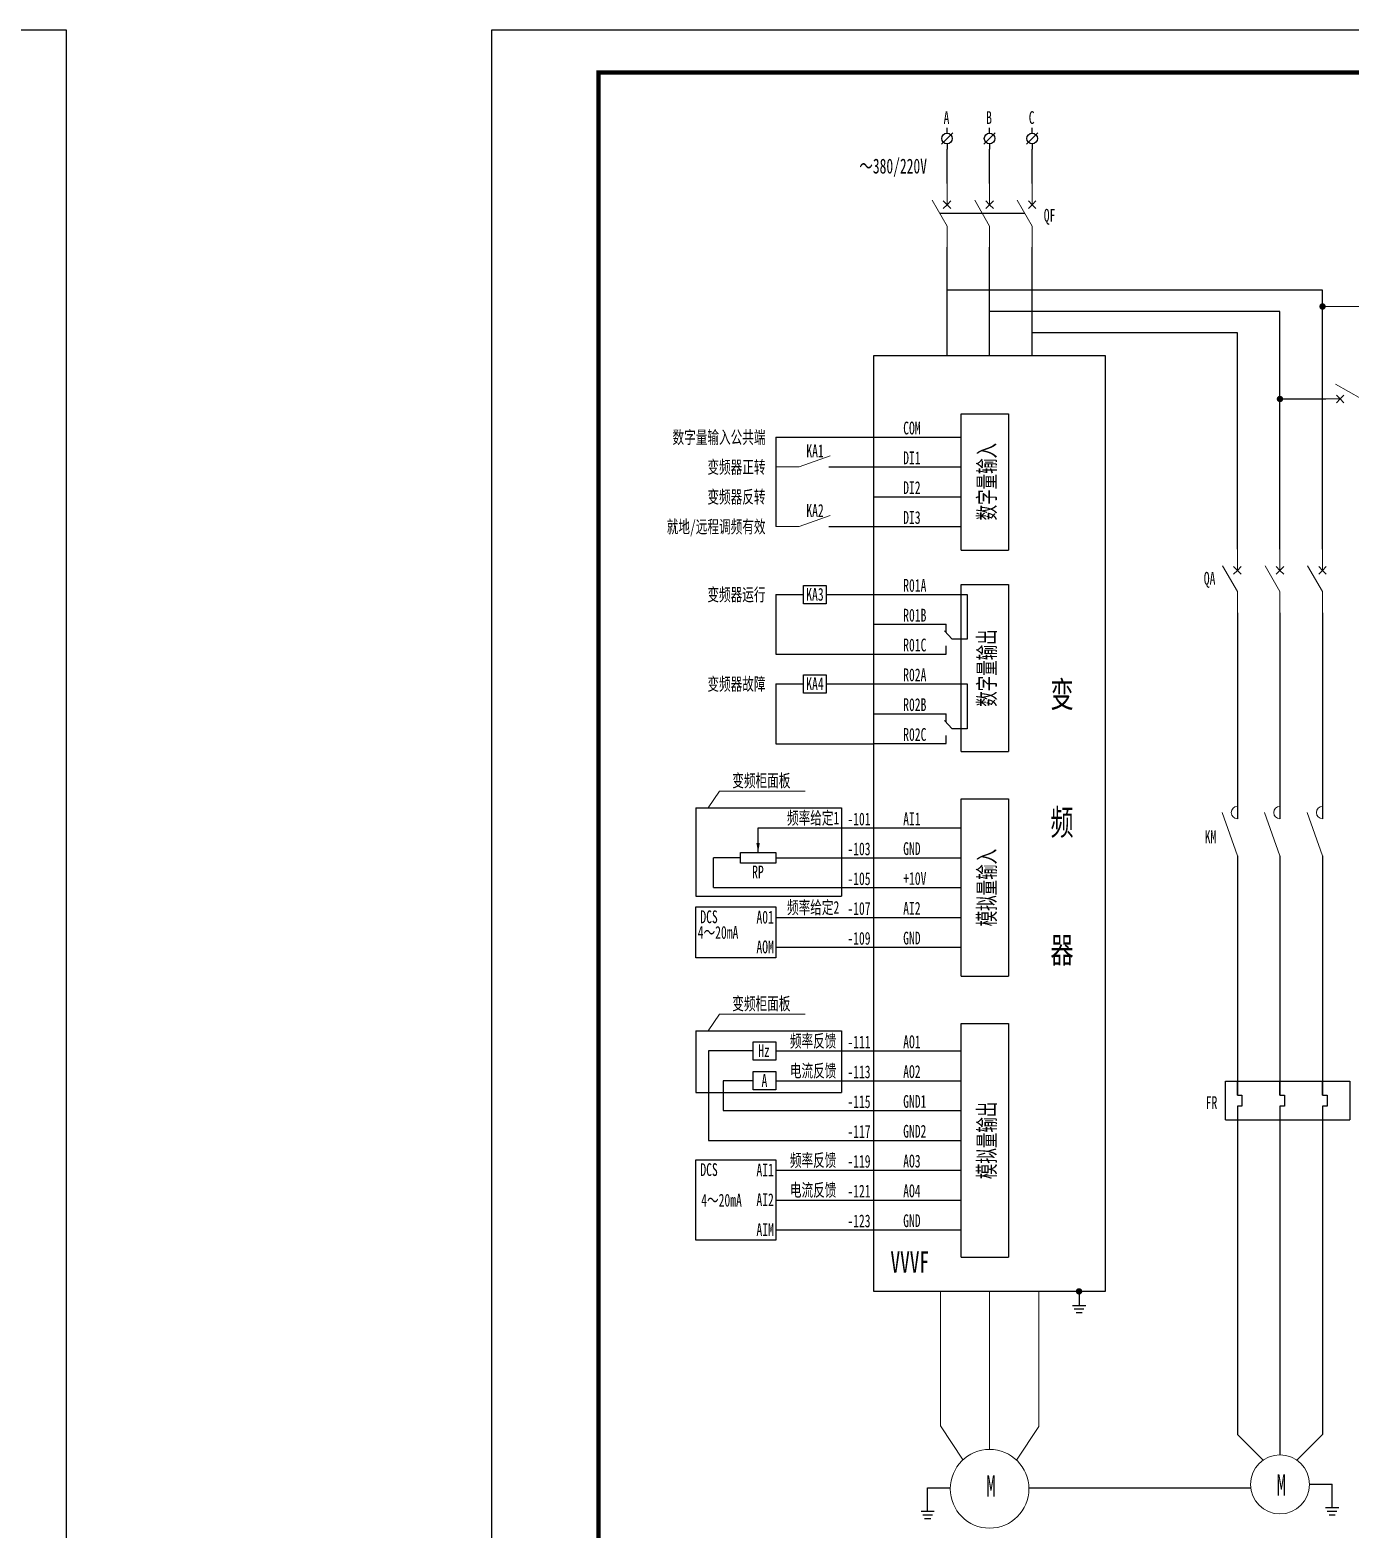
# Model space of a CAD drawing. Header units: millimetres. Extents: x 257344 to 1270023, y 272924 to 540726.
# Drawn here: x 478361 to 509359, y 464473 to 499665 of the extents above; entities that cross this region are included whole.
import ezdxf
from ezdxf.enums import TextEntityAlignment as Align

# ---------------------------------------------------------------- set-up
doc = ezdxf.new("R2010")
doc.units = ezdxf.units.MM
doc.linetypes.add('常规', pattern=[20, 10, 0, 10])
doc.layers.add('1轮廓实线层', color=7, linetype='Continuous', lineweight=18)
doc.layers.add('_0', color=7, linetype='Continuous', lineweight=25)
for name, color, linetype in [('BORDER', 7, 'Continuous'), ('MX', 3, 'Continuous'), ('TEXT', 4, 'Continuous'), ('动力平面导线层', 3, '常规'), ('动力平面设备层', 1, 'Continuous'), ('图框', 7, 'Continuous'), ('标注-照明', 7, 'Continuous'), ('照明平面导线层', 3, 'Continuous'), ('照明平面设备层', 1, 'Continuous')]:
    doc.layers.add(name, color=color, linetype=linetype)
doc.styles.add('标准', font='', dxfattribs={"width": 0.667})
doc.styles.get('标准').set_extended_font_data('NSimSun')

# ---------------------------------------------------------------- blocks, each defined once
blk = doc.blocks.new('*U36')
at = {"layer": '1轮廓实线层'}
for p, q in [((0, 15), (0, 10)), ((0, 5), (-3.5, 11.06)), ((0, 10), (-0.88, 10.88)), ((0, 10), (0.88, 10.88)), ((0, 10), (-0.88, 9.12)), ((0, 10), (0.88, 9.12)), ((0, 5), (0, 0))]:
    blk.add_line(p, q, dxfattribs=at)
blk = doc.blocks.new('SYMB2_M_13')
for p, q in [((0, -1.25), (0, 0)), ((0, -2.5), (-1.33, -3.83)), ((0, -2.5), (1.33, -1.17)), ((0, -3.75), (0, -5))]:
    blk.add_line(p, q)
blk.add_circle((0, -2.5), 1.25)
blk = doc.blocks.new('*U35')
at = {"layer": '1轮廓实线层'}
for p, q in [((0, 15), (0, 10)), ((0, 5), (-3.5, 11.06)), ((0, 10), (-0.88, 10.88)), ((0, 10), (0.88, 10.88)), ((0, 10), (-0.88, 9.12)), ((0, 10), (0.88, 9.12)), ((0, 5), (0, 0))]:
    blk.add_line(p, q, dxfattribs=at)

msp = doc.modelspace()

# ---------------------------------------------------------------- hatches: boundary and pattern name
msp.add_hatch(color=256).paths.add_polyline_path([(495500.43975, 480581.7527), (495459.55128, 480358.39034), (495418.66281, 480581.7527)])

# ---------------------------------------------------------------- linework, layer by layer
msp.add_line((494410.6713, 479531.93845), (494410.6713, 480231.93845))
at = {"linetype": 'ByBlock'}
for p, q in [((506431.9988, 474983.43396), (509354.3851, 474983.43396)), ((506431.9988, 474078.55031), (506431.9988, 474983.43396)), ((509354.3851, 474983.43396), (509354.3851, 474078.55031)), ((506713.95291, 474659.15636), (506821.7596, 474659.15636)), ((506821.7596, 474402.8279), (506713.95291, 474402.8279)), ((506821.7596, 474659.15636), (506821.7596, 474402.8279)), ((507713.95291, 474659.15636), (507821.7596, 474659.15636)), ((507821.7596, 474402.8279), (507713.95291, 474402.8279)), ((507821.7596, 474659.15636), (507821.7596, 474402.8279)), ((508713.95291, 474659.15636), (508821.7596, 474659.15636)), ((508821.7596, 474402.8279), (508713.95291, 474402.8279)), ((508821.7596, 474659.15636), (508821.7596, 474402.8279)), ((506431.9988, 474078.55031), (509354.3851, 474078.55031))]:
    msp.add_line(p, q, dxfattribs=at)
at = {"color": 7, "linetype": 'ByBlock', "lineweight": 20, "const_width": 75}
for points in [[(508676.46933, 493173.47711, 1), (508751.46933, 493173.47711, 1)], [(507676.45291, 491002.61413, 1), (507751.45291, 491002.61413, 1)], [(502996.967, 470089.90299, 1), (502996.967, 470014.90299, 1)]]:
    msp.add_lwpolyline(points, format="xyb", close=True, dxfattribs=at)
msp.add_lwpolyline([(495044.6697, 480104.68136), (495044.6697, 480359.19554), (495874.43286, 480359.19554), (495874.43286, 480104.68136)], close=True)
at = {"layer": '_0', "color": 0, "linetype": 'ByBlock', "ltscale": 500}
msp.add_line((499720.3821, 495365.94664), (501720.3821, 495365.94664), dxfattribs=at)
at = {"layer": '_0', "color": 0, "linetype": 'ByBlock'}
for p, q in [((499895.3821, 492022.18573), (499895.3821, 494562.83775)), ((500895.3821, 492022.18573), (500895.3821, 494562.83775)), ((501895.3821, 492022.18573), (501895.3821, 494562.83775)), ((508713.95291, 487479.2996), (508713.95291, 493557.48735)), ((507713.95291, 487479.2996), (507713.95291, 493057.48735)), ((506713.95291, 487479.2996), (506713.95291, 492557.48735)), ((500231.78496, 490655.82904), (501341.78496, 490655.82904)), ((500231.78496, 487455.94219), (500231.78496, 490655.82904)), ((501341.78496, 490655.82904), (501341.78496, 487455.94219)), ((495874.43286, 490105.88562), (495874.43286, 488005.88562)), ((495874.43286, 490105.88562), (498179.05212, 490105.88562)), ((498179.05212, 490105.88562), (500231.78496, 490105.88562)), ((498179.05212, 489405.88562), (500231.78496, 489405.88562)), ((498179.05212, 488705.88562), (500231.78496, 488705.88562)), ((498179.05212, 488005.88562), (500231.78496, 488005.88562)), ((500231.78496, 487455.94219), (501341.78496, 487455.94219)), ((495874.43286, 486412.13156), (496522.18626, 486412.13156)), ((497053.8788, 486412.13156), (497472.45253, 486412.13156)), ((497053.8788, 486412.13156), (498179.05212, 486412.13156)), ((498179.05212, 486412.13156), (499604.05806, 486412.13156)), ((500231.78496, 486645.85283), (501341.78496, 486645.85283)), ((500231.78496, 482725.5047), (500231.78496, 486645.85283)), ((501341.78496, 486645.85283), (501341.78496, 482725.5047)), ((498179.05212, 485712.13156), (499604.05806, 485712.13156)), ((495874.43286, 485008.0133), (498178.99551, 485008.0133)), ((498179.05212, 485012.13156), (499604.05806, 485012.13156)), ((495874.43286, 484312.13156), (496522.18626, 484312.13156)), ((497053.8788, 484312.13156), (498179.05212, 484312.13156)), ((497053.8788, 484312.13156), (497472.45253, 484312.13156)), ((498179.05212, 484312.13156), (499604.05806, 484312.13156)), ((498179.05212, 483612.13156), (499604.05806, 483612.13156)), ((495874.43286, 482908.0133), (498178.99551, 482908.0133)), ((498179.05212, 482912.13156), (499604.05806, 482912.13156)), ((500231.78496, 482725.5047), (501341.78496, 482725.5047)), ((500231.78496, 481612.75358), (501341.78496, 481612.75358)), ((500231.78496, 477451.12332), (500231.78496, 481612.75358)), ((501341.78496, 481612.75358), (501341.78496, 477451.12332)), ((495459.55128, 480931.93845), (500231.78496, 480931.93845)), ((495874.43286, 480231.93845), (500231.78496, 480231.93845)), ((494410.6713, 479531.93845), (500231.78496, 479531.93845)), ((495874.43286, 478831.93845), (500231.78496, 478831.93845)), ((495874.43286, 478131.93845), (500231.78496, 478131.93845)), ((500231.78496, 477451.12332), (501341.78496, 477451.12332)), ((500231.78496, 476338.3722), (501341.78496, 476338.3722)), ((500231.78496, 470855.27549), (500231.78496, 476338.3722)), ((501341.78496, 476338.3722), (501341.78496, 470855.27549)), ((495874.43286, 475696.82384), (500231.78496, 475696.82384)), ((495874.43286, 474996.82384), (500231.78496, 474996.82384)), ((494641.71861, 474296.82384), (500231.78496, 474296.82384)), ((494291.20775, 473596.82384), (500231.78496, 473596.82384)), ((495874.43286, 472896.82384), (500231.78496, 472896.82384)), ((495874.43286, 472196.82384), (500231.78496, 472196.82384)), ((495874.43286, 471496.82384), (500231.78496, 471496.82384)), ((500231.78496, 470855.27549), (501341.78496, 470855.27549)), ((502996.967, 470052.41941), (502996.967, 469723.36906)), ((499440.90959, 465443.47958), (499973.20363, 465443.47958)), ((508406.86128, 465523.83005), (508939.15532, 465523.83005))]:
    msp.add_line(p, q, dxfattribs=at)
at = {"layer": '_0', "linetype": 'ByBlock'}
for p, q in [((508713.96933, 493557.48735), (499895.3821, 493557.48735)), ((507713.96933, 493057.48735), (500895.3821, 493057.48735)), ((506713.96933, 492557.48735), (501895.3821, 492557.48735)), ((499440.90959, 464891.09568), (499440.90959, 465443.47958)), ((508939.15532, 464975.46013), (508939.15532, 465527.84403))]:
    msp.add_line(p, q, dxfattribs=at)
at = {"layer": '_0', "color": 6, "linetype": 'ByBlock', "ltscale": 1500}
for p, q in [((493995.93215, 481407.10476), (493995.93215, 479332.44576)), ((493995.93215, 481407.10476), (497414.59564, 481407.10476)), ((497414.59564, 481407.10476), (497414.59564, 479332.44576)), ((493995.93215, 479332.44576), (497414.59564, 479332.44576)), ((493995.93215, 476171.99015), (493995.93215, 474718.00753)), ((493995.93215, 476171.99015), (497414.59564, 476171.99015)), ((497414.59564, 476171.99015), (497414.59564, 474718.00753)), ((493995.93215, 474718.00753), (497414.59564, 474718.00753)), ((501819.27015, 465443.47958), (507025.26356, 465443.47958))]:
    msp.add_line(p, q, dxfattribs=at)
at = {"layer": '_0', "color": 4, "linetype": 'ByBlock', "ltscale": 10}
for p, q in [((493995.93215, 477885.99675), (493995.93215, 479077.88015)), ((493995.93215, 479077.88015), (495874.43286, 479077.88015)), ((495874.43286, 479077.88015), (495874.43286, 477885.99675)), ((495874.43286, 477885.99675), (493995.93215, 477885.99675)), ((493995.93215, 473142.76554), (495874.43286, 473142.76554)), ((493995.93215, 471250.88215), (493995.93215, 473142.76554)), ((495874.43286, 473142.76554), (495874.43286, 471250.88215)), ((495874.43286, 471250.88215), (493995.93215, 471250.88215))]:
    msp.add_line(p, q, dxfattribs=at)
at = {"layer": 'BORDER', "linetype": 'ByBlock'}
for p, q in [((506713.95257, 485979.2996), (506713.95305, 481146.97262)), ((507713.95291, 485979.2996), (507713.95291, 481146.97262)), ((508713.95291, 485979.2996), (508713.95291, 481146.97262)), ((506713.95313, 480280.82342), (506713.95368, 474659.15636)), ((507713.95291, 480280.82342), (507713.95291, 474659.15636)), ((508713.95291, 480280.82342), (508713.95291, 474659.15636)), ((495342.74032, 475696.82384), (494291.20775, 475696.82384)), ((494291.20775, 475696.82384), (494291.20775, 473596.82384)), ((494641.71861, 474996.82384), (494641.71861, 474296.82384)), ((495342.74032, 474996.82384), (494641.71861, 474996.82384)), ((506713.9537, 474402.8279), (506713.95446, 466693.2448)), ((507713.95291, 474402.8279), (507713.95291, 466212.84638)), ((508713.95291, 474402.8279), (508713.95291, 466693.2448))]:
    msp.add_line(p, q, dxfattribs=at)
at = {"layer": 'BORDER'}
for p, q in [((495459.55128, 480359.19554), (495459.55128, 480931.93845)), ((495044.6697, 480231.93845), (494410.6713, 480231.93845))]:
    msp.add_line(p, q, dxfattribs=at)
at = {"layer": 'BORDER', "linetype": 'ByBlock'}
for points in [[(496522.18626, 486627.60832), (497053.8788, 486627.60832), (497053.8788, 486196.65481), (496522.18626, 486196.65481)], [(496522.18626, 484527.60832), (497053.8788, 484527.60832), (497053.8788, 484096.65481), (496522.18626, 484096.65481)], [(495342.74032, 475912.3006), (495874.43286, 475912.3006), (495874.43286, 475481.34709), (495342.74032, 475481.34709)], [(495342.74032, 475212.3006), (495874.43286, 475212.3006), (495874.43286, 474781.34709), (495342.74032, 474781.34709)]]:
    msp.add_lwpolyline(points, close=True, dxfattribs=at)
at = {"layer": 'MX', "color": 7, "linetype": 'ByBlock', "lineweight": 20}
for p, q in [((506713.95291, 480280.82342), (506353.05741, 481291.33082)), ((507713.95291, 480280.82342), (507353.05741, 481291.33082)), ((508713.95291, 480280.82342), (508353.05741, 481291.33082)), ((499740.5165, 470061.27449), (499740.5165, 466896.15241)), ((500895.3821, 470052.41941), (500895.3821, 466341.39163)), ((502050.2477, 470052.41941), (502050.2477, 466878.28672)), ((499740.5165, 466896.15241), (500272.66466, 466089.39399)), ((502050.2477, 466878.28672), (501529.88397, 466089.39399)), ((506713.95446, 466693.2448), (507312.66599, 466094.35717)), ((508713.95291, 466693.2448), (508104.41297, 466083.5303))]:
    msp.add_line(p, q, dxfattribs=at)
for centre, radius in [((500895.74303, 465417.49922), 923.89248), ((507713.95291, 465519.92702), 692.91936)]:
    msp.add_circle(centre, radius, dxfattribs=at)
for centre in [(506713.95291, 481291.33082), (507713.95291, 481291.33082), (508713.95291, 481291.33082)]:
    msp.add_arc(centre, 144.3582, 89.999997225, 269.99999445, dxfattribs=at)
at = {"layer": 'TEXT', "color": 7, "linetype": 'ByBlock', "ltscale": 100}
msp.add_line((498179.05212, 470052.41941), (498179.05212, 492022.18573), dxfattribs=at)
at = {"layer": '动力平面导线层', "color": 0, "linetype": 'ByBlock', "lineweight": -3, "ltscale": 100}
for p, q in [((497124.21671, 489405.88562), (498179.05212, 489405.88562)), ((497124.21671, 488005.88562), (498179.05212, 488005.88562))]:
    msp.add_line(p, q, dxfattribs=at)
at = {"layer": '动力平面导线层', "color": 0, "linetype": 'ByBlock'}
for p, q in [((495874.43286, 486412.13156), (495874.43286, 485008.0133)), ((495874.43286, 484312.13156), (495874.43286, 482908.0133))]:
    msp.add_line(p, q, dxfattribs=at)
at = {"layer": '动力平面设备层', "color": 0, "linetype": 'ByBlock', "lineweight": -3, "ltscale": 100}
for p, q in [((499895.3821, 496062.83775), (499895.3821, 496866.93847)), ((500895.3821, 496062.83775), (500895.3821, 496866.93847)), ((501895.3821, 496062.83775), (501895.3821, 496866.93847)), ((498179.05212, 492022.18573), (503611.71208, 492022.18573)), ((503611.71208, 492022.18573), (503611.71208, 470052.41941)), ((499604.05806, 486412.13156), (500372.68787, 486412.13156)), ((500372.68787, 486412.13156), (500372.68787, 485362.13156)), ((499604.05806, 485712.13156), (499875.63794, 485712.13156)), ((499875.63794, 485518.34473), (499875.63794, 485712.13156)), ((500014.07775, 485362.13156), (499840.32318, 485557.97594)), ((500372.68787, 485362.13156), (500014.07775, 485362.13156)), ((499604.05806, 485012.13156), (499875.63794, 485012.13156)), ((499875.63794, 485012.13156), (499875.63794, 485205.91839)), ((499604.05806, 484312.13156), (500372.68787, 484312.13156)), ((500372.68787, 484312.13156), (500372.68787, 483262.13156)), ((499604.05806, 483612.13156), (499875.63794, 483612.13156)), ((499875.63794, 483418.34473), (499875.63794, 483612.13156)), ((500014.07775, 483262.13156), (499840.32318, 483457.97594)), ((500372.68787, 483262.13156), (500014.07775, 483262.13156)), ((499604.05806, 482912.13156), (499875.63794, 482912.13156)), ((499875.63794, 482912.13156), (499875.63794, 483105.91839)), ((506713.95291, 474659.15636), (506713.95291, 474983.43396)), ((507713.95291, 474659.15636), (507713.95291, 474983.43396)), ((508713.95291, 474659.15636), (508713.95291, 474983.43396)), ((506713.95291, 474402.8279), (506713.95291, 474078.55031)), ((507713.95291, 474402.8279), (507713.95291, 474078.55031)), ((508713.95291, 474402.8279), (508713.95291, 474078.55031)), ((503611.71208, 470052.41941), (498179.05212, 470052.41941)), ((502842.19541, 469723.36906), (503151.73859, 469723.36906)), ((502883.9053, 469639.15459), (503110.0287, 469639.15459)), ((502925.61519, 469554.94011), (503068.31881, 469554.94011)), ((499286.13799, 464891.09568), (499595.68118, 464891.09568)), ((508784.38372, 464975.46013), (509093.92691, 464975.46013)), ((508826.09362, 464891.24566), (509052.21702, 464891.24566)), ((499327.84788, 464806.88121), (499553.97129, 464806.88121)), ((499369.55778, 464722.66673), (499512.2614, 464722.66673)), ((508867.80351, 464807.03118), (509010.50713, 464807.03118))]:
    msp.add_line(p, q, dxfattribs=at)
at = {"layer": '图框', "linetype": 'Continuous', "lineweight": 100, "const_width": 100}
msp.add_lwpolyline([(491708.79781, 458665.48597), (547608.79781, 458665.48597), (547608.79781, 498665.48597), (491708.79781, 498665.48597)], close=True, dxfattribs=at)
at = {"layer": '标注-照明', "linetype": 'ByBlock', "lineweight": 25, "ltscale": 100}
msp.add_line((507713.95291, 491002.61413), (508793.04354, 491002.61413), dxfattribs=at)
at = {"layer": '照明平面导线层', "color": 0, "linetype": 'ByBlock', "lineweight": 20}
for p, q in [((508713.96933, 493173.47711), (509872.13416, 493173.47711)), ((496422.47546, 489405.88562), (497153.5896, 489667.31769)), ((495874.43286, 489405.88562), (496422.47546, 489405.88562)), ((496422.47546, 488005.88562), (497153.5896, 488267.31769)), ((495874.43286, 488005.88562), (496422.47546, 488005.88562))]:
    msp.add_line(p, q, dxfattribs=at)
at = {"layer": '照明平面导线层', "color": 6, "linetype": 'ByBlock', "lineweight": 20}
for p, q in [((494552.27501, 481792.44797), (494287.39474, 481407.10476)), ((494549.69099, 481792.44797), (496568.32957, 481792.44797)), ((494552.27501, 476557.33336), (494287.39474, 476171.99015)), ((494549.69099, 476557.33336), (496568.32957, 476557.33336))]:
    msp.add_line(p, q, dxfattribs=at)
at = {"layer": '照明平面设备层', "color": 0, "lineweight": -3, "ltscale": 100}
for points in [[(419808.79781, 499665.48597), (479208.79781, 499665.48597), (479208.79781, 457665.48597), (419808.79781, 457665.48597)], [(489208.79781, 499665.48597), (548608.79781, 499665.48597), (548608.79781, 457665.48597), (489208.79781, 457665.48597)]]:
    msp.add_lwpolyline(points, close=True, dxfattribs=at)

# ---------------------------------------------------------------- block references
at = {"layer": '_0', "color": 7, "linetype": 'ByBlock', "xscale": 100, "yscale": 100, "zscale": 100, "rotation": 180}
for p in [(499895.3821, 496866.93847), (500895.3821, 496866.93847), (501895.3821, 496866.93847)]:
    msp.add_blockref('SYMB2_M_13', p, dxfattribs=at)
at = {"layer": '_0', "color": 3, "linetype": 'ByBlock', "xscale": 100, "yscale": 100, "zscale": 100}
for p in [(499895.3821, 494562.83775), (500895.3821, 494562.83775), (501895.3821, 494562.83775), (506713.95291, 485979.2996), (507713.95291, 485979.2996), (508713.95291, 485979.2996)]:
    msp.add_blockref('*U36', p, dxfattribs=at)
at = {"layer": '_0', "color": 3, "linetype": 'ByBlock', "xscale": -100, "yscale": 100, "zscale": 100, "rotation": 90}
msp.add_blockref('*U35', (510127.18915, 491002.61413), dxfattribs=at)

# ---------------------------------------------------------------- texts
at = {"layer": 'TEXT', "color": 7, "linetype": 'ByBlock', "ltscale": 100, "style": '标准', "width": 0.667}
for s, height, p in [('A', 300, (499883.04728, 497459.3122)), ('B', 300, (500883.04728, 497459.3122)), ('C', 300, (501883.04728, 497459.3122)), ('～380/220V', 350, (498630.4122, 496295.80022)), ('QF', 300, (502304.31416, 495166.09367)), ('KA1', 300, (496796.20492, 489635.13662)), ('KA2', 300, (496796.20492, 488235.13662)), ('QA', 300, (506062.46314, 486642.80867)), ('KA3', 300, (496794.21821, 486267.3579)), ('KA4', 300, (496794.21821, 484167.3579)), ('变', 600, (502594.93494, 483766.24758)), ('频', 600, (502594.93494, 480766.24758)), ('频率给定1', 300, (496751.93266, 481016.47747)), ('KM', 300, (506082.79364, 480574.2982)), ('频率给定2', 300, (496751.93266, 478916.47747)), ('器', 600, (502594.93494, 477766.24758)), ('频率反馈', 300, (496751.93266, 475781.36286)), ('电流反馈', 300, (496751.93266, 475081.36286)), ('FR', 300, (506107.15814, 474334.5861)), ('频率反馈', 300, (496751.93266, 472981.36286)), ('电流反馈', 300, (496751.93266, 472281.36286)), ('M', 500, (500928.48044, 465230.28813)), ('M', 500, (507746.69032, 465259.12974))]:
    msp.add_text(s, height=height, dxfattribs=at).set_placement(p, align=Align.CENTER)
for s, p in [('数字量输入公共端', (495633.63636, 489954.12019)), ('变频器正转', (495633.63636, 489254.12019)), ('变频器反转', (495633.63636, 488554.12019)), ('就地/远程调频有效', (495633.63636, 487854.12019)), ('变频器运行', (495633.63636, 486260.36614)), ('变频器故障', (495633.63636, 484160.36614)), ('A01', (495828.8653, 478688.62533)), ('AOM', (495828.8653, 477988.62533)), ('AI1', (495828.8653, 472753.51072)), ('AI2', (495828.8653, 472053.51072)), ('AIM', (495828.8653, 471353.51072))]:
    msp.add_text(s, height=300, dxfattribs=at).set_placement(p, align=Align.RIGHT)
for s, p in [('COM', (498866.76033, 490170.47098)), ('DI1', (498866.76033, 489470.47098)), ('DI2', (498866.76033, 488770.47098)), ('DI3', (498866.76033, 488070.47098)), ('R01A', (498866.76033, 486476.71693)), ('R01B', (498866.76033, 485776.71693)), ('R01C', (498866.76033, 485076.71693)), ('R02A', (498866.76033, 484376.71693)), ('R02B', (498866.76033, 483676.71693)), ('R02C', (498866.76033, 482976.71693)), ('AI1', (498866.76033, 480996.52382)), ('GND', (498866.76033, 480296.52382)), ('+10V', (498866.76033, 479596.52382)), ('AI2', (498866.76033, 478896.52382)), ('GND', (498866.76033, 478196.52382)), ('Hz', (495460.58082, 475552.05018)), ('AO1', (498866.76033, 475761.40921)), ('A', (495539.82971, 474852.05018)), ('AO2', (498866.76033, 475061.40921)), ('GND1', (498866.76033, 474361.40921)), ('GND2', (498866.76033, 473661.40921)), ('AO3', (498866.76033, 472961.40921)), ('AO4', (498866.76033, 472261.40921)), ('GND', (498866.76033, 471561.40921))]:
    msp.add_text(s, height=300, dxfattribs=at).set_placement(p)
at = {"layer": 'TEXT', "color": 0, "linetype": 'ByBlock', "ltscale": 100, "style": '标准', "width": 0.667}
for s, p in [('数字量输入', (501030.08445, 489061.85429)), ('数字量输出', (501030.08445, 484685.67876)), ('模拟量输入', (501030.08445, 479531.93845)), ('模拟量输出', (501030.08445, 473596.82384))]:
    msp.add_text(s, height=400, rotation=90, dxfattribs=at).set_placement(p, align=Align.CENTER)
at = {"layer": 'TEXT', "color": 6, "linetype": 'ByBlock', "ltscale": 100, "style": '标准', "width": 0.667}
for p in [(495535.80462, 481893.90299), (495535.80462, 476658.78838)]:
    msp.add_text('变频柜面板', height=300, dxfattribs=at).set_placement(p, align=Align.CENTER)
at = {"layer": 'TEXT', "color": 2, "linetype": 'ByBlock', "ltscale": 100, "style": '标准', "width": 0.667}
for s, p in [('-101', (498100.01641, 480991.37214)), ('-103', (498100.01641, 480291.37214)), ('-105', (498100.01641, 479591.37214)), ('-107', (498100.01641, 478891.37214)), ('-109', (498100.01641, 478191.37214)), ('-111', (498100.01641, 475756.25754)), ('-113', (498100.01641, 475056.25754)), ('-115', (498100.01641, 474356.25754)), ('-117', (498100.01641, 473656.25754)), ('-119', (498100.01641, 472956.25754)), ('-121', (498100.01641, 472256.25754)), ('-123', (498100.01641, 471556.25754))]:
    msp.add_text(s, height=300, dxfattribs=at).set_placement(p, align=Align.RIGHT)
at = {"layer": 'TEXT', "color": 7, "ltscale": 100, "style": '标准', "width": 0.667}
msp.add_text('RP', height=300, dxfattribs=at).set_placement((495319.60065, 479750.00244))
at = {"layer": 'TEXT', "color": 4, "linetype": 'ByBlock', "ltscale": 100, "style": '标准', "width": 0.667}
for p in [(494103.39297, 478696.06197), (494103.39297, 472760.94737)]:
    msp.add_text('DCS', height=300, dxfattribs=at).set_placement(p)
at = {"layer": 'TEXT', "color": 7, "linetype": 'ByBlock', "ltscale": 100, "style": '标准', "width": 0.667}
for p in [(494518.70023, 478476.72507), (494600.44958, 472190.35227)]:
    msp.add_text('4～20mA', height=300, dxfattribs=at).set_placement(p, align=Align.MIDDLE)
at = {"layer": 'TEXT', "color": 0, "linetype": 'ByBlock', "ltscale": 100, "style": '标准', "width": 0.667}
msp.add_text('VVVF', height=500, dxfattribs=at).set_placement((498567.51571, 470491.91941))

doc.saveas('drawing.dxf')
